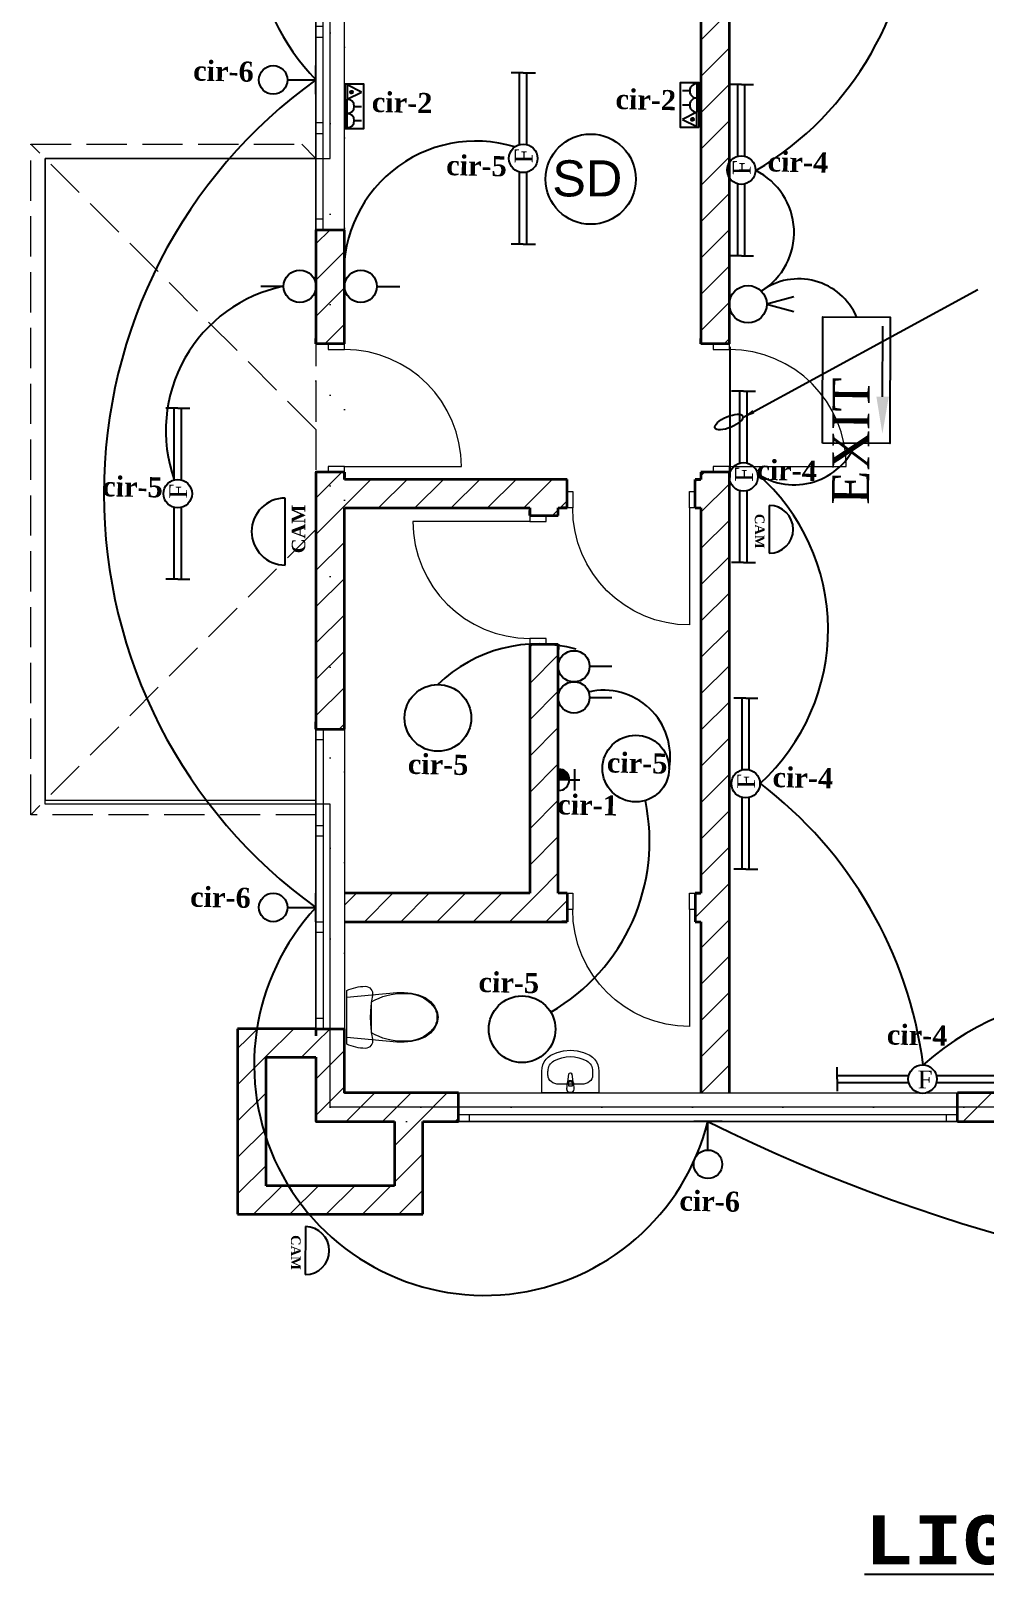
# Model space of a CAD drawing. Header units: millimetres. Extents: x 3554773 to 3850347, y -1853213 to -1653133.
# Drawn here: x 3651485 to 3679319, y -1736935 to -1691961 of the extents above; entities that cross this region are included whole.
import ezdxf

# ---------------------------------------------------------------- set-up
doc = ezdxf.new("R2010")
doc.units = ezdxf.units.MM
doc.header["$MEASUREMENT"] = 0
doc.linetypes.add('Dotted', pattern=[634.99999, 0, -634.99999])
doc.linetypes.add('Hidden Line', pattern=[391.222223, 282.222223, -109])
for name, color, linetype, lineweight in [('2D Drafting - General_Pen_No__20', 1, 'Continuous', 0), ('ArchiCAD Doors_Pen_No__27', 7, 'Continuous', 35), ('ArchiCAD Windows_Pen_No__27', 7, 'Continuous', 35), ('Interior - Furniture _Pen_No__75', 6, 'Continuous', 20), ('rowpower', 10, 'Continuous', 30), ('Structural - Bearing_Pen_No__27', 7, 'Continuous', 35), ('title', 10, 'Continuous', 30)]:
    doc.layers.add(name, color=color, linetype=linetype, lineweight=lineweight)
for name, color, linetype in [('ArchiCAD Doors', 7, 'Continuous'), ('ArchiCAD Windows', 7, 'Continuous'), ('Data', 34, 'Continuous'), ('electrical', 10, 'Continuous'), ('Fire System', 4, 'Continuous'), ('Interior - Furniture', 7, 'Continuous'), ('LIGHTING', 1, 'Continuous'), ('Lights', 1, 'Continuous'), ('SECURITY', 6, 'Continuous'), ('Shell - Roof', 7, 'Continuous'), ('Socket', 5, 'Continuous'), ('Structural - Bearing', 7, 'Continuous'), ('TITLE_BLOCK', 7, 'Continuous')]:
    doc.layers.add(name, color=color, linetype=linetype)
for name, color, linetype, lineweight, true_color in [('ArchiCAD Doors_Pen_No__23', 7, 'Continuous', 20, 0xff6600), ('ArchiCAD Doors_Pen_No__3', 7, 'Continuous', 18, 0xff6600), ('ArchiCAD Windows_Pen_No__23', 7, 'Continuous', 20, 0xff6600), ('ArchiCAD Windows_Pen_No__3', 7, 'Continuous', 18, 0xff6600), ('Shell - Roof_Pen_No__112', 7, 'Continuous', 13, 0xd5aaaa), ('Shell - Roof_Pen_No__92', 7, 'Continuous', 13, 0xbf8080), ('Structural - Bearing_Pen_No__68', 7, 'Continuous', 20, 0xfd4435), ('Structural - Bearing_Pen_No__69', 7, 'Continuous', 20, 0x71cebe), ('Structural - Bearing_Pen_No__89', 7, 'Continuous', 20, 0x71cebe), ('Structural - Bearing_Pen_No__90', 7, 'Continuous', 20, 0x00bfbf)]:
    doc.layers.add(name, color=color, linetype=linetype, lineweight=lineweight, true_color=true_color)
doc.styles.add('Arial 2.0', font='arial.ttf', dxfattribs={"height": 2})
doc.styles.add('GENERATED_STYLE_1', font='arial.ttf')
doc.styles.add('GENERATED_STYLE_4', font='comici.ttf')
doc.styles.add('GENERATED_STYLE_5', font='timesbd.ttf')
doc.styles.add('GENERATED_STYLE_8', font='GOTHIC.TTF')
doc.dimstyles.new('GENERATED_STYLE__9', dxfattribs={"dimtxt": 350, "dimasz": 350, "dimexe": 0.18, "dimexo": 0, "dimgap": 0.09, "dimtad": 1, "dimdec": 0, "dimzin": 0, "dimdsep": 46, "dimtxsty": 'GENERATED_STYLE_1', "dimcen": 0.09, "dimclrd": 256, "dimclre": 256, "dimclrt": 256, "dimadec": 0, "dimazin": 0, "dimtfac": 1, "dimtdec": 0, "dimtmove": 2, "dimatfit": 3, "dimfxl": 1, "dimtolj": 1, "dimtzin": 0, "dimlwd": -1, "dimlwe": -1, "dimarcsym": 0})
pattern_1 = [(45, (2062354.69, -947561.65), (-127.279217, 127.279217), [])]

# ---------------------------------------------------------------- blocks, each defined once
blk = doc.blocks.new('Slab_1', base_point=(3668178, -1711043))
at = {"layer": 'Structural - Bearing_Pen_No__89', "linetype": 'Continuous', "flags": 128}
blk.add_lwpolyline([(3668178, -1711043), (3672878, -1711043), (3672878, -1708043), (3679477, -1708043), (3679477, -1711043), (3684178, -1711043), (3684178, -1719843), (3668178, -1719843), (3668178, -1717719), (3666178, -1717719), (3666178, -1713193), (3668178, -1713193)], close=True, dxfattribs=at)
blk = doc.blocks.new('Window 16')
at = {"layer": 'ArchiCAD Windows_Pen_No__23', "linetype": 'Continuous'}
for p, q in [((-1675, 0), (-1750, 0)), ((-1675, -50), (-1675, 0)), ((1750, 0), (1675, 0)), ((1675, 0), (1675, -50)), ((-1750, -50), (-1675, -50)), ((1675, -50), (1750, -50))]:
    blk.add_line(p, q, dxfattribs=at)
at = {"layer": 'ArchiCAD Windows_Pen_No__27', "linetype": 'Continuous'}
for p, q in [((-1750, 0), (-1750, -50)), ((1750, 0), (1750, -50))]:
    blk.add_line(p, q, dxfattribs=at)
at = {"layer": 'ArchiCAD Windows_Pen_No__3', "linetype": 'Continuous'}
for p, q in [((-1750, 0), (1750, 0)), ((1675, 0), (-1675, 0)), ((-1675, -50), (1675, -50)), ((-1750, -200), (1750, -200))]:
    blk.add_line(p, q, dxfattribs=at)
blk = doc.blocks.new('Wall_2', base_point=(3668178, -1719843))
at = {"layer": 'Structural - Bearing_Pen_No__68', "linetype": 'Continuous'}
h = blk.add_hatch(dxfattribs=at)
h.set_pattern_fill('MASONRY_BLOCK', color=256, style=0, pattern_type=2)
h.set_pattern_definition(pattern_1)
h.paths.add_polyline_path([(3668078, -1719943), (3669077, -1719943), (3669077, -1719893), (3669077, -1719743), (3668278, -1719743)])
h = blk.add_hatch(dxfattribs=at)
h.set_pattern_fill('MASONRY_BLOCK', color=256, style=0, pattern_type=2)
h.set_pattern_definition(pattern_1)
h.paths.add_polyline_path([(3672577, -1719943), (3674428, -1719943), (3674428, -1719893), (3674428, -1719743), (3672577, -1719743), (3672577, -1719893)])
h = blk.add_hatch(dxfattribs=at)
h.set_pattern_fill('MASONRY_BLOCK', color=256, style=0, pattern_type=2)
h.set_pattern_definition(pattern_1)
h.paths.add_polyline_path([(3679761, -1719743), (3677928, -1719743), (3677928, -1719893), (3677928, -1719943), (3679761, -1719943), (3679761, -1719893)])
h = blk.add_hatch(dxfattribs=at)
h.set_pattern_fill('MASONRY_BLOCK', color=256, style=0, pattern_type=2)
h.set_pattern_definition(pattern_1)
h.paths.add_polyline_path([(3684078, -1719743), (3683261, -1719743), (3683261, -1719893), (3683261, -1719943), (3684278, -1719943)])
at = {"layer": 'Structural - Bearing_Pen_No__27', "linetype": 'Continuous'}
for p, q in [((3669077, -1719893), (3669077, -1719743)), ((3672577, -1719893), (3672577, -1719743)), ((3674428, -1719893), (3674428, -1719743)), ((3677928, -1719893), (3677928, -1719743)), ((3679761, -1719893), (3679761, -1719743)), ((3683261, -1719893), (3683261, -1719743)), ((3669077, -1719943), (3669077, -1719893)), ((3672577, -1719943), (3672577, -1719893)), ((3674428, -1719943), (3674428, -1719893)), ((3677928, -1719943), (3677928, -1719893)), ((3679761, -1719943), (3679761, -1719893)), ((3683261, -1719943), (3683261, -1719893))]:
    blk.add_line(p, q, dxfattribs=at)
at = {"layer": 'Structural - Bearing_Pen_No__27', "linetype": 'Continuous', "flags": 128}
for points in [[(3669077, -1719743), (3668278, -1719743)], [(3674428, -1719743), (3672577, -1719743)], [(3679761, -1719743), (3677928, -1719743)], [(3684078, -1719743), (3683261, -1719743)], [(3668078, -1719943), (3668628, -1719943)], [(3668828, -1719943), (3669077, -1719943)], [(3672577, -1719943), (3672861, -1719943)], [(3673061, -1719943), (3673961, -1719943)], [(3674161, -1719943), (3674428, -1719943)], [(3677928, -1719943), (3678194, -1719943)], [(3678394, -1719943), (3679294, -1719943)], [(3679494, -1719943), (3679761, -1719943)], [(3683261, -1719943), (3683528, -1719943)], [(3683728, -1719943), (3684278, -1719943)]]:
    blk.add_lwpolyline(points, dxfattribs=at)
at = {"layer": 'ArchiCAD Windows', "color": 21, "linetype": 'Continuous', "lineweight": 18, "true_color": 0xff9955, "xscale": -1, "zscale": 1000, "rotation": 180}
for p in [(3670827, -1719943), (3676178, -1719943)]:
    blk.add_blockref('Window 16', p, dxfattribs=at)
at = {"layer": 'ArchiCAD Windows', "color": 21, "linetype": 'Continuous', "lineweight": 18, "true_color": 0xff9955, "zscale": 1000, "rotation": 180}
blk.add_blockref('Window 16', (3681511, -1719943), dxfattribs=at)
blk = doc.blocks.new('Triple Window 16')
at = {"layer": 'ArchiCAD Windows_Pen_No__23', "linetype": 'Continuous'}
for p, q in [((-975, 0), (-1050, 0)), ((-975, -50), (-975, 0)), ((-325, 0), (-375, 0)), ((-375, 0), (-375, -50)), ((-300, 0), (-325, 0)), ((-300, -50), (-300, 0)), ((325, 0), (300, 0)), ((300, 0), (300, -50)), ((375, 0), (325, 0)), ((375, -50), (375, 0)), ((1050, 0), (975, 0)), ((975, 0), (975, -50)), ((-1050, -50), (-975, -50)), ((-375, -50), (-325, -50)), ((-325, -50), (-300, -50)), ((300, -50), (325, -50)), ((325, -50), (375, -50)), ((975, -50), (1050, -50))]:
    blk.add_line(p, q, dxfattribs=at)
at = {"layer": 'ArchiCAD Windows_Pen_No__27', "linetype": 'Continuous'}
for p, q in [((-1050, 0), (-1100, 0)), ((-1050, 0), (-1050, -50)), ((1050, 0), (1050, -50)), ((1050, 0), (1100, 0))]:
    blk.add_line(p, q, dxfattribs=at)
at = {"layer": 'ArchiCAD Windows_Pen_No__3', "linetype": 'Continuous'}
for p, q in [((-1050, 0), (1050, 0)), ((-375, 0), (-975, 0)), ((300, 0), (-300, 0)), ((975, 0), (375, 0)), ((-975, -50), (-375, -50)), ((-300, -50), (300, -50)), ((375, -50), (975, -50)), ((-1050, -200), (1050, -200))]:
    blk.add_line(p, q, dxfattribs=at)
blk = doc.blocks.new('D1 Transom 15')
at = {"layer": 'ArchiCAD Doors_Pen_No__23', "linetype": 'Continuous'}
for p, q in [((-410, 0), (-450, 0)), ((-450, 0), (-450, -115)), ((-410, -115), (-410, 0)), ((450, 0), (410, 0)), ((410, 0), (410, -115)), ((450, -115), (450, 0)), ((-450, -115), (-410, -115)), ((410, -115), (450, -115))]:
    blk.add_line(p, q, dxfattribs=at)
at = {"layer": 'ArchiCAD Doors_Pen_No__27', "linetype": 'Continuous'}
for p, q in [((-450, 0), (-487, 0)), ((-450, 0), (-450, -115)), ((450, 0), (450, -115)), ((450, 0), (487, 0)), ((-450, -200), (-487, -200)), ((-450, -115), (-450, -200)), ((450, -115), (450, -200)), ((450, -200), (487, -200))]:
    blk.add_line(p, q, dxfattribs=at)
at = {"layer": 'ArchiCAD Doors_Pen_No__3', "linetype": 'Continuous'}
blk.add_line((410, 0), (410, 820), dxfattribs=at)
blk.add_arc((410, 0), 820, 90, 180, dxfattribs=at)
blk = doc.blocks.new('Wall_4', base_point=(3668178, -1711043))
at = {"layer": 'Structural - Bearing_Pen_No__68', "linetype": 'Continuous'}
h = blk.add_hatch(dxfattribs=at)
h.set_pattern_fill('MASONRY_BLOCK', color=256, style=0, pattern_type=2)
h.set_pattern_definition(pattern_1)
h.paths.add_polyline_path([(3668078, -1710943), (3668078, -1711593), (3668128, -1711593), (3668278, -1711593), (3668278, -1711143)])
h = blk.add_hatch(dxfattribs=at)
h.set_pattern_fill('MASONRY_BLOCK', color=256, style=0, pattern_type=2)
h.set_pattern_definition(pattern_1)
h.paths.add_polyline_path([(3668078, -1714493), (3668163, -1714493), (3668278, -1714493), (3668278, -1713693), (3668128, -1713693), (3668078, -1713693)])
h = blk.add_hatch(dxfattribs=at)
h.set_pattern_fill('MASONRY_BLOCK', color=256, style=0, pattern_type=2)
h.set_pattern_definition(pattern_1)
h.paths.add_polyline_path([(3668078, -1717193), (3668128, -1717193), (3668278, -1717193), (3668278, -1715393), (3668163, -1715393), (3668078, -1715393)])
h = blk.add_hatch(dxfattribs=at)
h.set_pattern_fill('MASONRY_BLOCK', color=256, style=0, pattern_type=2)
h.set_pattern_definition(pattern_1)
h.paths.add_polyline_path([(3668078, -1719943), (3668278, -1719743), (3668278, -1719293), (3668128, -1719293), (3668078, -1719293)])
at = {"layer": 'Structural - Bearing_Pen_No__27', "linetype": 'Continuous'}
for p, q in [((3668078, -1711593), (3668078, -1711543)), ((3668078, -1711593), (3668128, -1711593)), ((3668128, -1711593), (3668278, -1711593)), ((3668078, -1713693), (3668078, -1713743)), ((3668078, -1713693), (3668128, -1713693)), ((3668128, -1713693), (3668278, -1713693)), ((3668078, -1714493), (3668078, -1714456)), ((3668278, -1714493), (3668278, -1714456)), ((3668163, -1714493), (3668078, -1714493)), ((3668278, -1714493), (3668163, -1714493)), ((3668078, -1715393), (3668078, -1715430)), ((3668163, -1715393), (3668078, -1715393)), ((3668278, -1715393), (3668163, -1715393)), ((3668278, -1715393), (3668278, -1715430)), ((3668078, -1717193), (3668078, -1717143)), ((3668078, -1717193), (3668128, -1717193)), ((3668128, -1717193), (3668278, -1717193)), ((3668078, -1719293), (3668078, -1719343)), ((3668078, -1719293), (3668128, -1719293)), ((3668128, -1719293), (3668278, -1719293))]:
    blk.add_line(p, q, dxfattribs=at)
at = {"layer": 'Structural - Bearing_Pen_No__27', "linetype": 'Continuous', "flags": 128}
for points in [[(3668078, -1710943), (3668078, -1711393)], [(3668278, -1711593), (3668278, -1711143)], [(3668078, -1713693), (3668078, -1714493)], [(3668278, -1714493), (3668278, -1713693)], [(3668078, -1715393), (3668078, -1717193)], [(3668278, -1715443), (3668278, -1715393)], [(3668278, -1717193), (3668278, -1715643)], [(3668278, -1719743), (3668278, -1719293)], [(3668078, -1719493), (3668078, -1719943)]]:
    blk.add_lwpolyline(points, dxfattribs=at)
at = {"layer": 'ArchiCAD Doors', "color": 21, "linetype": 'Continuous', "lineweight": 18, "true_color": 0xff9955, "zscale": 1000, "rotation": 270}
blk.add_blockref('D1 Transom 15', (3668278, -1714943), dxfattribs=at)
at = {"layer": 'ArchiCAD Windows', "color": 21, "linetype": 'Continuous', "lineweight": 18, "true_color": 0xff9955, "zscale": 1000, "rotation": 90}
blk.add_blockref('Triple Window 16', (3668078, -1712643), dxfattribs=at)
at = {"layer": 'ArchiCAD Windows', "color": 21, "linetype": 'Continuous', "lineweight": 18, "true_color": 0xff9955, "xscale": -1, "zscale": 1000, "rotation": 90}
blk.add_blockref('Triple Window 16', (3668078, -1718243), dxfattribs=at)
blk = doc.blocks.new('Wall_5', base_point=(3670878, -1711043))
at = {"layer": 'Structural - Bearing_Pen_No__68', "linetype": 'Continuous'}
h = blk.add_hatch(dxfattribs=at)
h.set_pattern_fill('MASONRY_BLOCK', color=256, style=0, pattern_type=2)
h.set_pattern_definition(pattern_1)
h.paths.add_polyline_path([(3670978, -1711143), (3670778, -1711143), (3670778, -1714493), (3670863, -1714493), (3670978, -1714493)])
h = blk.add_hatch(dxfattribs=at)
h.set_pattern_fill('MASONRY_BLOCK', color=256, style=0, pattern_type=2)
h.set_pattern_definition(pattern_1)
h.paths.add_polyline_path([(3670778, -1719743), (3670978, -1719743), (3670978, -1715393), (3670863, -1715393), (3670778, -1715393)])
at = {"layer": 'Structural - Bearing_Pen_No__27', "linetype": 'Continuous'}
for p, q in [((3670778, -1714493), (3670778, -1714456)), ((3670978, -1714493), (3670978, -1714456)), ((3670863, -1714493), (3670778, -1714493)), ((3670978, -1714493), (3670863, -1714493)), ((3670778, -1715393), (3670778, -1715430)), ((3670863, -1715393), (3670778, -1715393)), ((3670978, -1715393), (3670863, -1715393)), ((3670978, -1715393), (3670978, -1715430))]:
    blk.add_line(p, q, dxfattribs=at)
at = {"layer": 'Structural - Bearing_Pen_No__27', "linetype": 'Continuous', "flags": 128}
for points in [[(3670778, -1711143), (3670778, -1714493)], [(3670978, -1714493), (3670978, -1711143)], [(3670778, -1715393), (3670778, -1715443)], [(3670978, -1719743), (3670978, -1715393)], [(3670778, -1715643), (3670778, -1718343)], [(3670778, -1718543), (3670778, -1719743)]]:
    blk.add_lwpolyline(points, dxfattribs=at)
at = {"layer": 'ArchiCAD Doors', "color": 21, "linetype": 'Continuous', "lineweight": 18, "true_color": 0xff9955, "zscale": 1000, "rotation": 270}
blk.add_blockref('D1 Transom 15', (3670978, -1714943), dxfattribs=at)
blk = doc.blocks.new('Wall_6', base_point=(3668178, -1715543))
at = {"layer": 'Structural - Bearing_Pen_No__68', "linetype": 'Continuous'}
h = blk.add_hatch(dxfattribs=at)
h.set_pattern_fill('MASONRY_BLOCK', color=256, style=0, pattern_type=2)
h.set_pattern_definition(pattern_1)
h.paths.add_polyline_path([(3668278, -1715443), (3668278, -1715643), (3669839, -1715643), (3669839, -1715528), (3669839, -1715443)])
h = blk.add_hatch(dxfattribs=at)
h.set_pattern_fill('MASONRY_BLOCK', color=256, style=0, pattern_type=2)
h.set_pattern_definition(pattern_1)
h.paths.add_polyline_path([(3670778, -1715443), (3670739, -1715443), (3670739, -1715528), (3670739, -1715643), (3670778, -1715643)])
at = {"layer": 'Structural - Bearing_Pen_No__27', "linetype": 'Continuous'}
for p, q in [((3669839, -1715443), (3669802, -1715443)), ((3669839, -1715528), (3669839, -1715443)), ((3670739, -1715443), (3670776, -1715443)), ((3670739, -1715528), (3670739, -1715443)), ((3669839, -1715643), (3669839, -1715528)), ((3670739, -1715643), (3670739, -1715528)), ((3669839, -1715643), (3669802, -1715643)), ((3670739, -1715643), (3670776, -1715643))]:
    blk.add_line(p, q, dxfattribs=at)
at = {"layer": 'Structural - Bearing_Pen_No__27', "linetype": 'Continuous', "flags": 128}
for points in [[(3669839, -1715443), (3668278, -1715443)], [(3670778, -1715443), (3670739, -1715443)], [(3668278, -1715643), (3669578, -1715643)], [(3669778, -1715643), (3669839, -1715643)], [(3670739, -1715643), (3670778, -1715643)]]:
    blk.add_lwpolyline(points, dxfattribs=at)
at = {"layer": 'ArchiCAD Doors', "color": 21, "linetype": 'Continuous', "lineweight": 18, "true_color": 0xff9955, "xscale": -1, "zscale": 1000, "rotation": 180}
blk.add_blockref('D1 Transom 15', (3670289, -1715643), dxfattribs=at)
blk = doc.blocks.new('D1 Transom 15_2')
at = {"layer": 'ArchiCAD Doors_Pen_No__23', "linetype": 'Continuous'}
for p, q in [((-410, 0), (-450, 0)), ((-450, 0), (-450, -115)), ((-410, -115), (-410, 0)), ((450, 0), (410, 0)), ((410, 0), (410, -115)), ((450, -115), (450, 0)), ((-450, -115), (-410, -115)), ((410, -115), (450, -115))]:
    blk.add_line(p, q, dxfattribs=at)
at = {"layer": 'ArchiCAD Doors_Pen_No__27', "linetype": 'Continuous'}
for p, q in [((-450, 85), (-487, 85)), ((-450, 0), (-450, 85)), ((-450, -115), (-450, 0)), ((450, 0), (450, 85)), ((450, 85), (487, 85)), ((450, -115), (450, 0)), ((-450, -115), (-487, -115)), ((450, -115), (487, -115))]:
    blk.add_line(p, q, dxfattribs=at)
at = {"layer": 'ArchiCAD Doors_Pen_No__3', "linetype": 'Continuous'}
blk.add_line((410, 0), (410, 820), dxfattribs=at)
blk.add_arc((410, 0), 820, 90, 180, dxfattribs=at)
blk = doc.blocks.new('Wall_7', base_point=(3668178, -1718443))
at = {"layer": 'Structural - Bearing_Pen_No__68', "linetype": 'Continuous'}
h = blk.add_hatch(dxfattribs=at)
h.set_pattern_fill('MASONRY_BLOCK', color=256, style=0, pattern_type=2)
h.set_pattern_definition(pattern_1)
h.paths.add_polyline_path([(3668278, -1718343), (3668278, -1718543), (3669839, -1718543), (3669839, -1718458), (3669839, -1718343)])
h = blk.add_hatch(dxfattribs=at)
h.set_pattern_fill('MASONRY_BLOCK', color=256, style=0, pattern_type=2)
h.set_pattern_definition(pattern_1)
h.paths.add_polyline_path([(3670739, -1718343), (3670739, -1718458), (3670739, -1718543), (3670778, -1718543), (3670778, -1718343)])
at = {"layer": 'Structural - Bearing_Pen_No__27', "linetype": 'Continuous'}
for p, q in [((3669839, -1718343), (3669802, -1718343)), ((3669839, -1718343), (3669839, -1718458)), ((3670739, -1718343), (3670776, -1718343)), ((3670739, -1718343), (3670739, -1718458)), ((3669839, -1718458), (3669839, -1718543)), ((3670739, -1718458), (3670739, -1718543)), ((3669839, -1718543), (3669802, -1718543)), ((3670739, -1718543), (3670776, -1718543))]:
    blk.add_line(p, q, dxfattribs=at)
at = {"layer": 'Structural - Bearing_Pen_No__27', "linetype": 'Continuous', "flags": 128}
for points in [[(3669578, -1718343), (3668278, -1718343)], [(3669839, -1718343), (3669778, -1718343)], [(3670778, -1718343), (3670739, -1718343)], [(3668278, -1718543), (3669839, -1718543)], [(3670739, -1718543), (3670778, -1718543)]]:
    blk.add_lwpolyline(points, dxfattribs=at)
at = {"layer": 'ArchiCAD Doors', "color": 21, "linetype": 'Continuous', "lineweight": 18, "true_color": 0xff9955, "xscale": -1, "zscale": 1000, "rotation": 180}
blk.add_blockref('D1 Transom 15_2', (3670289, -1718458), dxfattribs=at)
blk = doc.blocks.new('Wall_8', base_point=(3669678, -1715543))
at = {"layer": 'Structural - Bearing_Pen_No__68', "linetype": 'Continuous'}
h = blk.add_hatch(dxfattribs=at)
h.set_pattern_fill('MASONRY_BLOCK', color=256, style=0, pattern_type=2)
h.set_pattern_definition(pattern_1)
h.paths.add_polyline_path([(3669578, -1715643), (3669578, -1715697), (3669693, -1715697), (3669778, -1715697), (3669778, -1715643)])
h = blk.add_hatch(dxfattribs=at)
h.set_pattern_fill('MASONRY_BLOCK', color=256, style=0, pattern_type=2)
h.set_pattern_definition(pattern_1)
h.paths.add_polyline_path([(3669578, -1718343), (3669778, -1718343), (3669778, -1716597), (3669693, -1716597), (3669578, -1716597)])
at = {"layer": 'Structural - Bearing_Pen_No__27', "linetype": 'Continuous'}
for p, q in [((3669578, -1715697), (3669578, -1715660)), ((3669778, -1715697), (3669778, -1715660)), ((3669578, -1715697), (3669693, -1715697)), ((3669693, -1715697), (3669778, -1715697)), ((3669578, -1716597), (3669578, -1716634)), ((3669578, -1716597), (3669693, -1716597)), ((3669693, -1716597), (3669778, -1716597)), ((3669778, -1716597), (3669778, -1716634))]:
    blk.add_line(p, q, dxfattribs=at)
at = {"layer": 'Structural - Bearing_Pen_No__27', "linetype": 'Continuous', "flags": 128}
for points in [[(3669578, -1715643), (3669578, -1715697)], [(3669778, -1715697), (3669778, -1715643)], [(3669578, -1716597), (3669578, -1718343)], [(3669778, -1718343), (3669778, -1716597)]]:
    blk.add_lwpolyline(points, dxfattribs=at)
at = {"layer": 'ArchiCAD Doors', "color": 21, "linetype": 'Continuous', "lineweight": 18, "true_color": 0xff9955, "zscale": 1000, "rotation": 90}
blk.add_blockref('D1 Transom 15', (3669578, -1716147), dxfattribs=at)
blk = doc.blocks.new('Wall_27', base_point=(3668728, -1720493))
at = {"layer": 'Structural - Bearing_Pen_No__68', "linetype": 'Continuous'}
h = blk.add_hatch(dxfattribs=at)
h.set_pattern_fill('MASONRY_BLOCK', color=256, style=0, pattern_type=2)
h.set_pattern_definition(pattern_1)
h.paths.add_polyline_path([(3668628, -1720393), (3667728, -1720393), (3667528, -1720593), (3668828, -1720593)])
at = {"layer": 'Structural - Bearing_Pen_No__27', "linetype": 'Continuous', "flags": 128}
for points in [[(3668628, -1720393), (3667728, -1720393)], [(3667528, -1720593), (3668828, -1720593)]]:
    blk.add_lwpolyline(points, dxfattribs=at)
blk = doc.blocks.new('Wall_28', base_point=(3667628, -1720493))
at = {"layer": 'Structural - Bearing_Pen_No__68', "linetype": 'Continuous'}
h = blk.add_hatch(dxfattribs=at)
h.set_pattern_fill('MASONRY_BLOCK', color=256, style=0, pattern_type=2)
h.set_pattern_definition(pattern_1)
h.paths.add_polyline_path([(3667728, -1720393), (3667728, -1719493), (3667528, -1719293), (3667528, -1720593)])
at = {"layer": 'Structural - Bearing_Pen_No__27', "linetype": 'Continuous', "flags": 128}
for points in [[(3667528, -1719293), (3667528, -1720593)], [(3667728, -1720393), (3667728, -1719493)]]:
    blk.add_lwpolyline(points, dxfattribs=at)
blk = doc.blocks.new('Wall_29', base_point=(3668728, -1720493))
at = {"layer": 'Structural - Bearing_Pen_No__68', "linetype": 'Continuous'}
h = blk.add_hatch(dxfattribs=at)
h.set_pattern_fill('MASONRY_BLOCK', color=256, style=0, pattern_type=2)
h.set_pattern_definition(pattern_1)
h.paths.add_polyline_path([(3668828, -1720593), (3668828, -1719943), (3668628, -1719943), (3668628, -1720393)])
at = {"layer": 'Structural - Bearing_Pen_No__27', "linetype": 'Continuous', "flags": 128}
for points in [[(3668628, -1719943), (3668628, -1720393)], [(3668828, -1720593), (3668828, -1719943)]]:
    blk.add_lwpolyline(points, dxfattribs=at)
blk = doc.blocks.new('Wall_30', base_point=(3668178, -1719393))
at = {"layer": 'Structural - Bearing_Pen_No__68', "linetype": 'Continuous'}
h = blk.add_hatch(dxfattribs=at)
h.set_pattern_fill('MASONRY_BLOCK', color=256, style=0, pattern_type=2)
h.set_pattern_definition(pattern_1)
h.paths.add_polyline_path([(3668078, -1719293), (3667528, -1719293), (3667728, -1719493), (3668078, -1719493)])
at = {"layer": 'Structural - Bearing_Pen_No__27', "linetype": 'Continuous', "flags": 128}
for points in [[(3668078, -1719293), (3667528, -1719293)], [(3667728, -1719493), (3668078, -1719493)]]:
    blk.add_lwpolyline(points, dxfattribs=at)
blk = doc.blocks.new('Roof_1', base_point=(3668078, -1715793))
at = {"layer": 'Shell - Roof_Pen_No__92', "linetype": 'Hidden Line', "flags": 128}
for points in [[(3668078, -1715793), (3668078, -1717793)], [(3668078, -1717793), (3666078, -1717793)]]:
    blk.add_lwpolyline(points, dxfattribs=at)
blk = doc.blocks.new('Roof_2', base_point=(3668078, -1715793))
at = {"layer": 'Shell - Roof_Pen_No__92', "linetype": 'Hidden Line', "flags": 128}
for points in [[(3666078, -1717793), (3666078, -1713093)], [(3668078, -1715093), (3668078, -1715793)], [(3668078, -1715793), (3666078, -1717793)]]:
    blk.add_lwpolyline(points, dxfattribs=at)
blk = doc.blocks.new('Roof_3', base_point=(3668078, -1713193))
at = {"layer": 'Shell - Roof_Pen_No__92', "linetype": 'Hidden Line', "flags": 128}
for points in [[(3668078, -1715093), (3666078, -1713093)], [(3666078, -1713093), (3667978, -1713093)], [(3667978, -1713093), (3668078, -1713193)], [(3668078, -1713193), (3668078, -1715093)]]:
    blk.add_lwpolyline(points, dxfattribs=at)
blk = doc.blocks.new('WC 16')
at = {"layer": 'Interior - Furniture _Pen_No__75', "linetype": 'Continuous'}
for p, q in [((-187, 0), (-194, -15)), ((187, 0), (-187, 0)), ((-141, 0), (-173, -350)), ((141, 0), (-141, 0)), ((173, -350), (141, 0)), ((194, -15), (187, 0)), ((-216, -95), (-217, -112)), ((-213, -79), (-216, -95)), ((-210, -62), (-213, -79)), ((-205, -46), (-210, -62)), ((-200, -31), (-205, -46)), ((-194, -15), (-200, -31)), ((200, -31), (194, -15)), ((205, -46), (200, -31)), ((210, -62), (205, -46)), ((213, -79), (210, -62)), ((216, -95), (213, -79)), ((217, -112), (216, -95)), ((-217, -112), (-218, -128)), ((-218, -128), (-216, -140)), ((-216, -140), (-212, -151)), ((-212, -151), (-206, -161)), ((-206, -161), (-198, -169)), ((-198, -169), (-188, -175)), ((-188, -175), (-178, -179)), ((-178, -179), (-166, -181)), ((-166, -181), (-154, -180)), ((-154, -180), (-116, -173)), ((-116, -173), (-78, -168)), ((0, -173), (-109, -173)), ((-78, -168), (-39, -165)), ((-39, -165), (0, -164)), ((0, -164), (39, -165)), ((109, -173), (0, -173)), ((39, -165), (78, -168)), ((78, -168), (116, -173)), ((116, -173), (154, -180)), ((154, -180), (166, -181)), ((166, -181), (178, -179)), ((178, -179), (188, -175)), ((188, -175), (198, -169)), ((198, -169), (206, -161)), ((206, -161), (212, -151)), ((212, -151), (216, -140)), ((216, -140), (218, -128)), ((218, -128), (217, -112)), ((-173, -350), (-175, -402)), ((-175, -402), (-169, -453)), ((169, -453), (175, -402)), ((175, -402), (173, -350)), ((-169, -453), (-157, -503)), ((-157, -503), (-138, -550)), ((138, -550), (157, -503)), ((157, -503), (169, -453)), ((-138, -550), (-112, -587)), ((-112, -587), (-79, -616)), ((-79, -616), (-41, -634)), ((-41, -634), (0, -640)), ((0, -631), (0, -631)), ((0, -640), (41, -634)), ((41, -634), (79, -616)), ((79, -616), (112, -587)), ((81, -605), (81, -605)), ((112, -587), (138, -550))]:
    blk.add_line(p, q, dxfattribs=at)
for centre, radius, start, end in [((258, -388), 425, 149.6518, 181.3539), ((-258, -388), 425, 358.6461, 30.3482), ((89, -412), 257, 176.8048, 228.4245), ((-89, -412), 257, 311.5755, 3.1952), ((1, -493), 139, 233.7772, 269.6644), ((-1, -493), 139, 270.3356, 306.2228)]:
    blk.add_arc(centre, radius, start, end, dxfattribs=at)
for p in [(109, -173), (-167, -398), (167, -398), (-81, -605)]:
    blk.add_point(p, dxfattribs=at)
blk = doc.blocks.new('Basin 01 16')
at = {"layer": 'Interior - Furniture _Pen_No__75', "linetype": 'Continuous'}
for p, q in [((-200, 0), (-200, -153)), ((200, 0), (-200, 0)), ((200, -153), (200, 0)), ((79, -62), (-79, -62)), ((-25, -27), (-21, -68)), ((-18, -78), (-11, -131)), ((-14, -66), (-14, -51)), ((-14, -51), (14, -51)), ((11, -131), (18, -78)), ((14, -51), (14, -66)), ((21, -68), (25, -27)), ((-200, -153), (-198, -175)), ((-198, -175), (-192, -197)), ((-192, -197), (-183, -217)), ((-157, -122), (-157, -153)), ((157, -122), (157, -153)), ((183, -217), (192, -197)), ((192, -197), (198, -175)), ((198, -175), (200, -153)), ((-183, -217), (-170, -236)), ((-170, -236), (-155, -251)), ((-155, -251), (-137, -264)), ((-137, -264), (-93, -284)), ((-93, -284), (-47, -296)), ((-47, -296), (0, -300)), ((0, -300), (47, -296)), ((47, -296), (93, -284)), ((93, -284), (137, -264)), ((137, -264), (155, -251)), ((155, -251), (170, -236)), ((170, -236), (183, -217))]:
    blk.add_line(p, q, dxfattribs=at)
for centre, radius, start, end in [((0, -27), 25, 0, 180), ((0, -67), 21.1, 185.1696, 212.771), ((0, -67), 21.1, 212.771, 327.229), ((0, -66), 13.6, 180, 0), ((0, -67), 21.1, 327.229, 354.8304), ((0, -130), 11.2, 187.1389, 352.8611)]:
    blk.add_arc(centre, radius, start, end, dxfattribs=at)
for centre, major_axis, ratio, start_param, end_param in [((-79, -122), (77.4, 0), 0.783646, 1.570796, 3.141593), ((79, -122), (77.4, 0), 0.783646, 0, 1.570796), ((-79, -153), (0, 80.8), 0.956522, 1.570796, 2.644618), ((79, -153), (0, 80.8), 0.956522, 3.638567, 4.712389), ((0, 0), (0, 255), 0.956522, 2.644618, 3.638567)]:
    blk.add_ellipse(centre, major_axis=major_axis, ratio=ratio, start_param=start_param, end_param=end_param, dxfattribs=at)
for p in [(-25, -27), (-18, -78), (21, -68), (11, -131)]:
    blk.add_point(p, dxfattribs=at)
blk = doc.blocks.new('Beam_1', base_point=(3668178, -1711043))
at = {"layer": 'Structural - Bearing_Pen_No__69', "linetype": 'Dotted'}
blk.add_line((3668178, -1711043), (3668178, -1719843), dxfattribs=at)
at = {"layer": 'Structural - Bearing_Pen_No__90', "linetype": 'Dotted'}
for p, q in [((3668078, -1710943), (3668078, -1719943)), ((3668278, -1711143), (3668278, -1719743))]:
    blk.add_line(p, q, dxfattribs=at)
blk = doc.blocks.new('Beam_2', base_point=(3668178, -1719843))
at = {"layer": 'Structural - Bearing_Pen_No__69', "linetype": 'Dotted'}
blk.add_line((3668178, -1719843), (3684178, -1719843), dxfattribs=at)
at = {"layer": 'Structural - Bearing_Pen_No__90', "linetype": 'Dotted'}
for p, q in [((3668278, -1719743), (3684078, -1719743)), ((3668078, -1719943), (3684278, -1719943))]:
    blk.add_line(p, q, dxfattribs=at)
blk = doc.blocks.new('A$C01863982')
at = {"layer": 'LIGHTING'}
for p, q in [((0, 107), (0, 191)), ((1200, 107), (1200, 191)), ((0, 107), (0, 22)), ((1200, 107), (1200, 22))]:
    blk.add_line(p, q, dxfattribs=at)
blk.add_circle((600, 107), 100, dxfattribs=at)
at = {"layer": 'Lights'}
for p, q in [((0, 132), (503, 132)), ((697, 132), (1200, 132)), ((0, 82), (503, 82)), ((697, 82), (1200, 82))]:
    blk.add_line(p, q, dxfattribs=at)
at = {"layer": 'LIGHTING', "insert": (565, 104), "char_height": 125.45, "attachment_point": 4, "rotation": 0.0902}
blk.add_mtext('{\\fTimes New Roman|b0|i0|c0|p18;F}', dxfattribs=at)
blk = doc.blocks.new('A$C01E23E29')
at = {"layer": 'LIGHTING'}
for p, q in [((100, 200), (100, 0)), ((0, 0), (200, 0))]:
    blk.add_line(p, q, dxfattribs=at)
blk.add_circle((100, 300), 100, dxfattribs=at)
blk = doc.blocks.new('A$C10BA233B')
at = {"layer": 'SECURITY', "linetype": 'Continuous'}
blk.add_line((0, 248), (672, 248), dxfattribs=at)
blk.add_arc((336, 248), 336, 0, 180, dxfattribs=at)
at = {"layer": 'SECURITY', "linetype": 'Continuous', "insert": (119, 113), "char_height": 135, "attachment_point": 4, "style": 'GENERATED_STYLE_5'}
blk.add_mtext('{CAM}', dxfattribs=at)
blk = doc.blocks.new('A$C25BD0CE1')
at = {"layer": 'Fire System'}
blk.add_circle((210.9, 210.9), 210.9, dxfattribs=at)
at = {"layer": 'Fire System', "style": 'Arial 2.0'}
blk.add_text('SD', height=168.75, dxfattribs=at).set_placement((31, 130.3))
blk = doc.blocks.new('A$C3DDF5819')
at = {"layer": 'Socket'}
for p, q in [((0, 50), (100, 50)), ((25, 25), (25, 0)), ((75, 25), (75, 0))]:
    blk.add_line(p, q, dxfattribs=at)
for centre in [(25, 50), (75, 50)]:
    blk.add_arc(centre, 25, 180, 0, dxfattribs=at)
blk = doc.blocks.new('A$C36B57C7A')
at = {"layer": 'Data'}
h = blk.add_hatch(dxfattribs=at)
h.set_pattern_fill('ANSI31', color=256)
h.set_pattern_definition([(45, (136062.99994, 19385.31837), (-0.08838834765, 0.08838834765), [])])
h.paths.add_polyline_path([(20, 35, 1), (30, 35, 1)])
for p, q in [((0, 50), (25, 0)), ((50, 50), (0, 50)), ((25, 0), (50, 50))]:
    blk.add_line(p, q, dxfattribs=at)
blk.add_circle((25, 35), 5, dxfattribs=at)
blk = doc.blocks.new('A$C569F3C0E')
at = {"layer": 'Socket'}
blk.add_lwpolyline([(0, 632), (260, 632), (260, 0), (0, 0)], close=True, dxfattribs=at)
at = {"layer": 'Data', "xscale": 4, "yscale": 4, "zscale": 4, "rotation": 89.99999999999898}
blk.add_blockref('A$C36B57C7A', (230, 417), dxfattribs=at)
at = {"layer": 'Socket', "xscale": 4, "yscale": 4, "zscale": 4, "rotation": 89.99999999999999}
blk.add_blockref('A$C3DDF5819', (230, 17), dxfattribs=at)
blk = doc.blocks.new('A$C37DF41FD')
at = {"layer": 'Socket'}
h = blk.add_hatch(dxfattribs=at)
h.set_pattern_fill('ANSI31', color=256)
h.set_pattern_definition([(45, (9884.01871, 104667.37646), (-0.08838834765, 0.08838834765), [])])
edge = h.paths.add_edge_path()
edge.add_arc((100, 0), 100, 90, 180)
edge.add_line((100, 100), (100, 0))
edge.add_line((0, 0), (100, 0))
for p, q in [((0, 150), (200, 150)), ((100, 100), (100, 200)), ((0, 0), (100, 0)), ((100, 100), (100, 100)), ((100, 100), (100, 0)), ((100, 0), (200, 0))]:
    blk.add_line(p, q, dxfattribs=at)
for start, end in [(90, 180), (0, 90)]:
    blk.add_arc((100, 0), 100, start, end, dxfattribs=at)

msp = doc.modelspace()

# ---------------------------------------------------------------- hatches: boundary and pattern name
at = {"layer": 'Shell - Roof_Pen_No__112', "linetype": 'Continuous'}
h = msp.add_hatch(dxfattribs=at)
h.set_pattern_fill('BATT_INSULATION', color=256, style=0, pattern_type=2)
h.set_pattern_definition([(60, (2062354.69, -947561.65), (-129.90381, 75), []), (120, (2062354.69, -947561.65), (129.90381, 75), [])])
h.paths.add_polyline_path([(3653455, -1710562), (3653455, -1710640), (3653457, -1710640), (3653457, -1710562)])
h = msp.add_hatch(dxfattribs=at)
h.set_pattern_fill('PLASTER', color=256, style=0, pattern_type=2)
h.set_pattern_definition([(0, (2062354.69, -947561.65), (0, 173.20508), [0, -100]), (0, (2062404.69, -947475.05), (0, 173.20508), [0, -100])])
h.paths.add_polyline_path([(3653455, -1710640), (3653455, -1710653), (3653457, -1710653), (3653457, -1710640)])

# ---------------------------------------------------------------- linework, layer by layer
at = {"layer": '2D Drafting - General_Pen_No__20', "linetype": 'Continuous'}
for p, q in [((3659801, -1695677), (3651901, -1695677)), ((3651901, -1695677), (3651901, -1714388)), ((3659801, -1714388), (3651901, -1714388))]:
    msp.add_line(p, q, dxfattribs=at)
at = {"layer": 'electrical'}
for p, q in [((3658859, -1699406), (3658192, -1699406)), ((3661580, -1699406), (3662246, -1699406)), ((3673735, -1699716), (3672948, -1699927)), ((3672948, -1699927), (3673735, -1700138)), ((3667781, -1710479), (3668426, -1710479)), ((3667781, -1711384), (3668426, -1711384))]:
    msp.add_line(p, q, dxfattribs=at)
for centre, radius in [((3659330, -1699406), 471), ((3661108, -1699406), 471), ((3672404, -1699927), 544), ((3667326, -1710479), 456), ((3663358, -1711984), 972), ((3667326, -1711384), 456), ((3669129, -1713459), 972), ((3665812, -1721055), 972)]:
    msp.add_circle(centre, radius, dxfattribs=at)
for centre, radius, start, end in [((3664817, -1688593), 6940, 17.2999, 223.7205), ((3664467, -1699026), 3854, 72.9053, 185.8566), ((3666268, -1713994), 4167, 74.3511, 134.3007), ((3668197, -1713112), 1935, 349.6498, 103.2413), ((3663782, -1715573), 5749, 299.8954, 11.8723), ((3664720, -1722088), 6722, 137.0326, 345.7406)]:
    msp.add_arc(centre, radius, start, end, dxfattribs=at)
at = {"layer": 'Lights', "lineweight": -3}
msp.add_lwpolyline([(3674571, -1703974), (3674587, -1700291), (3676551, -1700300), (3676534, -1703983)], close=True, dxfattribs=at)
at = {"layer": 'Lights', "color": 3, "lineweight": -3}
msp.add_lwpolyline([(3676327, -1702624), (3676336, -1700565)], dxfattribs=at)
msp.add_solid([(3676507, -1702625), (3676322, -1703704), (3676147, -1702624)], dxfattribs=at)
at = {"layer": 'rowpower', "linetype": 'Continuous', "lineweight": -3}
msp.add_line((3671873, -1701171), (3671873, -1704870), dxfattribs=at)
for centre, radius, start, end in [((3667809, -1687921), 9435, 300.7031, 359.5434), ((3659716, -1703612), 4293, 101.5147, 199.49), ((3673880, -1701029), 1842, 23.4782, 126.2623), ((3668694, -1709413), 6043, 312.2018, 48.7167), ((3665320, -1723683), 12296, 7.4289, 52.8009), ((3682998, -1728283), 8270, 48.3561, 131.5471), ((3693446, -1679057), 49902, 243.5706, 296.4294)]:
    msp.add_arc(centre, radius, start, end, dxfattribs=at)
msp.add_ellipse((3671844, -1703361), major_axis=(409, 171), ratio=0.366185, dxfattribs=at)
at = {"layer": 'title', "linetype": 'Continuous', "lineweight": -3}
for centre, radius, start, end in [((3668459, -1705448), 14844, 125.6771, 234.3229), ((3671740, -1697834), 2007, 301.5642, 63.7742), ((3673750, -1703245), 1946, 236.7111, 337.8641)]:
    msp.add_arc(centre, radius, start, end, dxfattribs=at)

# ---------------------------------------------------------------- block references
at = {"layer": 'electrical'}
for name, p, xscale, yscale, zscale, rotation in [('A$C01E23E29', (3659801, -1693806), 4.158, 4.158, 4.158, 90), ('A$C01863982', (3666291, -1698172), 4.158, 4.158, 4.158, 90), ('A$C01863982', (3672653, -1698513), 4.158, 4.158, 4.158, 90), ('A$C01863982', (3672717, -1707453), 4.158, 4.158, 4.158, 90), ('A$C01863982', (3656216, -1707943), 4.158, 4.158, 4.158, 90), ('A$C10BA233B', (3659625, -1707530), 2.9106, 2.9106, 2.9106, 89.99999999999999), ('A$C10BA233B', (3672505, -1705789), 2.079, 2.079, 2.079, 270), ('A$C01863982', (3672780, -1716392), 4.158, 4.158, 4.158, 90), ('A$C01E23E29', (3659801, -1717922), 4.158, 4.158, 4.158, 90), ('A$C01E23E29', (3671650, -1723743), 4.158, 4.158, 4.158, 180), ('A$C10BA233B', (3658977, -1726807), 2.079, 2.079, 2.079, 269.8932109469916)]:
    msp.add_blockref(name, p, dxfattribs=dict(at, xscale=xscale, yscale=yscale, zscale=zscale, rotation=rotation))
for name, p, xscale, yscale, zscale in [('A$C25BD0CE1', (3666500, -1697598), 6.236999999999999, 6.236999999999999, 6.236999999999999), ('A$C01863982', (3674999, -1722953), 4.158, 4.158, 4.158)]:
    msp.add_blockref(name, p, dxfattribs=dict(at, xscale=xscale, yscale=yscale, zscale=zscale))
at = {"layer": 'Interior - Furniture', "color": 104, "linetype": 'Continuous', "lineweight": 20, "true_color": 0x029e21, "xscale": -4.158, "yscale": 4.158, "zscale": 4158}
for name, p, rotation in [('WC 16', (3660702, -1720708), 90), ('Basin 01 16', (3667221, -1722912), 180)]:
    msp.add_blockref(name, p, dxfattribs=dict(at, rotation=rotation))
at = {"layer": 'rowpower', "linetype": 'Hidden Line', "xscale": 2.079, "yscale": 2.079, "zscale": 2.079}
msp.add_blockref('A$C569F3C0E', (3660650, -1694820), dxfattribs=at)
at = {"layer": 'rowpower', "linetype": 'Hidden Line', "xscale": 2.079, "yscale": 2.079, "zscale": 2.079, "rotation": 180}
msp.add_blockref('A$C569F3C0E', (3670972, -1693466), dxfattribs=at)
at = {"layer": 'rowpower', "linetype": 'Continuous', "lineweight": -3, "xscale": 3.1185, "yscale": 3.1185, "zscale": 3.1185, "rotation": 270}
msp.add_blockref('A$C37DF41FD', (3666877, -1713475), dxfattribs=at)
at = {"layer": 'Shell - Roof', "color": 23, "linetype": 'Continuous', "lineweight": 13, "true_color": 0xbf8080, "xscale": 4.158, "yscale": 4.158, "zscale": 4.158}
for name, p in [('Roof_2', (3659801, -1706488)), ('Roof_3', (3659801, -1695677)), ('Roof_1', (3659801, -1706488))]:
    msp.add_blockref(name, p, dxfattribs=at)
at = {"layer": 'Structural - Bearing', "color": 123, "linetype": 'Continuous', "lineweight": 20, "true_color": 0x71cebe, "xscale": 4.158, "yscale": 4.158, "zscale": 4.158}
msp.add_blockref('Slab_1', (3660217, -1686737), dxfattribs=at)
at = {"layer": 'Structural - Bearing', "xscale": 4.158, "yscale": 4.158, "zscale": 4.158}
for name, p in [('Wall_4', (3660217, -1686737)), ('Wall_5', (3671444, -1686737)), ('Wall_6', (3660217, -1705448)), ('Wall_8', (3666454, -1705448)), ('Wall_7', (3660217, -1717506)), ('Wall_28', (3657930, -1726030)), ('Wall_30', (3660217, -1721457)), ('Wall_2', (3660217, -1723328)), ('Wall_29', (3662504, -1726030)), ('Wall_27', (3662504, -1726030))]:
    msp.add_blockref(name, p, dxfattribs=at)
at = {"layer": 'Structural - Bearing', "color": 132, "lineweight": 20, "true_color": 0x00bfbf, "xscale": 4.158, "yscale": 4.158, "zscale": 4.158}
for name, p in [('Beam_1', (3660217, -1686737)), ('Beam_2', (3660217, -1723328))]:
    msp.add_blockref(name, p, dxfattribs=at)

# ---------------------------------------------------------------- texts
at = {"layer": 'Lights', "lineweight": -3, "insert": (3674862, -1703913), "char_height": 1079.16, "attachment_point": 2, "rotation": 89.7427, "style": 'GENERATED_STYLE_4'}
msp.add_mtext('\\A1;\\pxql;{\\fTimes New Roman|b0|i0|c0|p18;\\C3;EXIT}', dxfattribs=at)
at = {"layer": 'Socket', "char_height": 584.72, "attachment_point": 2, "rotation": 358.7993, "style": 'GENERATED_STYLE_8'}
for s, insert in [('\\A1;{\\fTimes New Roman|b1|i0|c0|p18;cir-6 }', (3657110, -1692842)), ('\\A1;{\\fTimes New Roman|b1|i0|c0|p18;cir-2 }', (3662320, -1693757)), ('\\A1;{\\fTimes New Roman|b1|i0|c0|p18;cir-2 }', (3669428, -1693672)), ('\\A1;{\\fTimes New Roman|b1|i0|c0|p18;cir-4 }', (3673865, -1695490)), ('\\A1;{\\fTimes New Roman|b1|i0|c0|p18;cir-5 }', (3664490, -1695598)), ('\\A1;{\\fTimes New Roman|b1|i0|c0|p18;cir-4 }', (3673537, -1704476)), ('\\A1;{\\fTimes New Roman|b1|i0|c0|p18;cir-5 }', (3654457, -1704955)), ('\\A1;{\\fTimes New Roman|b1|i0|c0|p18;cir-5 }', (3663370, -1713045)), ('\\A1;{\\fTimes New Roman|b1|i0|c0|p18;cir-5 }', (3669176, -1713005)), ('\\A1;{\\fTimes New Roman|b1|i0|c0|p18;cir-4 }', (3674009, -1713432)), ('\\A1;{\\fTimes New Roman|b1|i0|c0|p18;cir-1 }', (3667730, -1714226)), ('\\A1;{\\fTimes New Roman|b1|i0|c0|p18;cir-6 }', (3657023, -1716918)), ('\\A1;{\\fTimes New Roman|b1|i0|c0|p18;cir-5 }', (3665433, -1719403)), ('\\A1;{\\fTimes New Roman|b1|i0|c0|p18;cir-4 }', (3677342, -1720933)), ('\\A1;{\\fTimes New Roman|b1|i0|c0|p18;cir-6 }', (3671292, -1725774))]:
    msp.add_mtext(s, dxfattribs=dict(at, insert=insert))
at = {"layer": 'TITLE_BLOCK', "color": 7, "insert": (3675800, -1735222), "char_height": 1427.25, "width": 49804.66, "attachment_point": 1, "style": 'GENERATED_STYLE_4'}
msp.add_mtext('{\\fCourier New|b1|i0|c0|p49;\\LLIGHTING AND POWER LAYOUT-O.P.}', dxfattribs=at)

# ---------------------------------------------------------------- leaders
at = {"layer": 'Lights'}
msp.add_leader([(3672252, -1703229), (3679104, -1699502)], dimstyle='GENERATED_STYLE__9', override={"dimgap": 0.09, "dimtad": 0}, dxfattribs=at)

doc.saveas('drawing.dxf')
